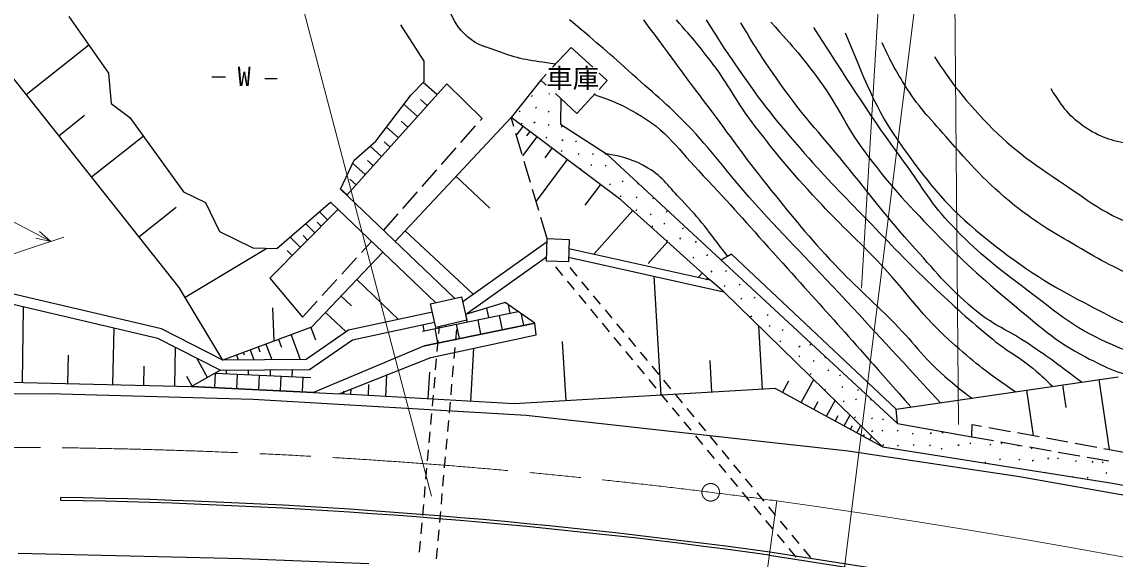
# Model space of a CAD drawing. Units: millimetres, scale not verified. Extents: x 40000 to 680000, y 20000 to 380000.
# Drawn here: x 116423 to 191144, y 284598 to 321315 of the extents above; entities that cross this region are included whole.
import ezdxf
from ezdxf.enums import TextEntityAlignment as Align

# ---------------------------------------------------------------- set-up
doc = ezdxf.new("R2010")
doc.units = ezdxf.units.MM
doc.header["$LTSCALE"] = 1000
doc.linetypes.add('CHAIN', pattern=[18.5, 12, -1.5, 3.5, -1.5])
for name, color, linetype, lineweight in [('M-BGD', 7, 'Continuous', 25), ('M-BMK', 2, 'CHAIN', 13), ('M-STR-HTXT', 7, 'Continuous', 13)]:
    doc.layers.add(name, color=color, linetype=linetype, lineweight=lineweight)
doc.styles.add('ＭＳ ゴシック', font='')
doc.styles.get('ＭＳ ゴシック').set_extended_font_data('MS Gothic')

msp = doc.modelspace()

# ---------------------------------------------------------------- linework, layer by layer
at = {"layer": 'M-BGD'}
for p, q in [((119632, 321686), (122340, 317816)), ((143912, 318639), (142316, 321105)), ((127177, 303161), (113973, 319799)), ((116711, 316349), (120990, 319745)), ((143912, 317236), (143912, 318639)), ((122340, 317816), (122534, 315737)), ((129409, 317567), (130337, 317567)), ((152268, 317740), (151893, 317333)), ((133033, 317434), (133872, 317434)), ((145460, 317091), (138628, 309479)), ((143041, 316317), (143912, 317236)), ((144792, 316347), (143861, 317182)), ((147878, 314721), (145460, 317091)), ((151893, 317333), (149861, 314769)), ((151893, 317333), (152268, 316987)), ((140623, 313173), (143041, 316317)), ((151252, 316204), (151323, 316275)), ((152447, 316363), (152492, 316409)), ((153254, 316078), (153247, 314334)), ((122534, 315737), (123791, 314769)), ((143455, 314857), (142546, 315673)), ((144124, 315602), (143658, 316020)), ((151520, 315418), (151590, 315489)), ((118947, 313532), (120707, 314930)), ((123791, 314769), (127467, 309691)), ((149861, 314769), (141938, 306311)), ((147751, 314577), (147878, 314721)), ((157358, 309159), (149861, 314769)), ((150041, 314165), (149861, 314769)), ((150405, 315165), (150475, 315236)), ((152385, 315149), (152456, 315220)), ((142150, 313403), (141351, 314120)), ((142802, 314130), (142348, 314538)), ((146431, 313074), (147421, 314201)), ((150662, 314170), (150217, 313576)), ((150550, 314321), (150621, 314392)), ((151424, 314415), (151494, 314486)), ((152385, 314226), (152456, 314296)), ((153247, 314334), (156391, 312303)), ((153284, 314125), (153355, 314195)), ((121182, 310716), (124703, 313510)), ((139124, 311867), (140623, 313173)), ((141576, 312764), (141177, 313122)), ((150613, 312248), (150184, 313686)), ((151612, 313459), (150640, 312159)), ((151137, 313814), (150915, 313517)), ((152238, 313369), (152309, 313440)), ((153339, 313203), (153409, 313273)), ((154254, 313112), (154325, 313182)), ((141003, 312125), (140223, 312825)), ((145111, 311572), (146101, 312699)), ((152652, 312680), (152166, 312030)), ((153274, 312446), (153345, 312516)), ((138205, 309884), (139124, 311867)), ((139883, 310877), (139022, 311649)), ((140443, 311501), (140053, 311851)), ((151185, 310332), (150756, 311769)), ((153692, 311902), (151564, 309059)), ((154449, 312240), (154520, 312311)), ((155414, 312254), (155485, 312325)), ((156298, 312263), (156358, 312323)), ((156391, 312303), (176269, 293875)), ((143791, 310070), (144781, 311197)), ((154580, 311238), (154641, 311299)), ((155299, 311492), (155370, 311563)), ((156296, 311457), (156367, 311528)), ((139265, 310188), (138835, 310574)), ((146095, 310748), (148412, 308578)), ((155967, 310200), (154903, 308778)), ((156583, 310175), (156653, 310246)), ((157443, 310390), (157514, 310461)), ((158496, 310213), (158567, 310284)), ((127467, 309691), (128967, 308965)), ((145999, 302424), (138205, 309884)), ((138647, 309500), (138209, 309893)), ((142470, 308567), (143461, 309694)), ((151756, 308415), (151328, 309853)), ((157307, 309366), (157378, 309437)), ((158412, 309284), (158483, 309355)), ((124422, 306633), (126974, 308658)), ((128967, 308965), (129934, 306982)), ((133852, 305821), (137518, 308986)), ((144686, 302126), (137518, 308986)), ((163452, 303693), (157358, 309159)), ((159537, 309216), (159608, 309287)), ((138025, 308501), (133368, 303790)), ((137322, 307790), (136768, 308338)), ((141150, 307065), (142140, 308192)), ((152328, 306499), (151899, 307936)), ((158180, 308422), (155515, 305450)), ((158392, 308408), (158463, 308479)), ((159372, 308132), (159442, 308202)), ((160468, 308319), (160539, 308390)), ((136445, 306902), (135820, 307520)), ((136884, 307346), (136606, 307620)), ((159470, 307304), (159541, 307374)), ((160303, 307489), (160374, 307560)), ((161576, 307162), (161646, 307232)), ((129934, 306982), (132207, 305870)), ((135456, 305902), (134752, 306598)), ((135951, 306402), (135638, 306711)), ((142622, 307040), (147257, 302700)), ((160504, 306338), (160556, 306390)), ((161400, 306475), (161471, 306546)), ((127578, 302492), (133166, 305842)), ((132207, 305870), (133852, 305821)), ((134899, 305339), (134547, 305687)), ((139642, 305558), (140322, 306302)), ((146551, 302198), (152321, 306302)), ((153807, 305828), (163452, 303693)), ((160557, 306290), (159224, 304804)), ((162459, 306246), (162530, 306317)), ((141086, 305571), (136222, 300453)), ((138292, 304082), (139304, 305189)), ((146753, 301311), (152287, 305247)), ((153588, 304907), (153583, 304912)), ((153788, 305228), (164410, 302876)), ((162270, 305171), (162340, 305241)), ((163230, 305337), (163301, 305408)), ((164930, 305437), (164226, 305040)), ((176173, 294842), (164930, 305437)), ((153386, 303987), (152907, 304564)), ((154386, 303945), (153907, 304522)), ((162934, 304158), (162672, 303866)), ((163530, 304219), (163601, 304290)), ((164514, 304262), (164584, 304333)), ((133368, 303790), (135593, 301130)), ((136942, 302606), (137955, 303713)), ((139308, 303700), (142174, 300976)), ((154183, 303025), (153705, 303602)), ((155183, 302982), (154705, 303560)), ((160119, 295803), (159635, 303933)), ((163306, 303824), (163175, 303678)), ((164410, 302876), (163452, 303693)), ((165446, 303310), (165516, 303380)), ((125726, 299679), (110200, 303306)), ((130148, 298204), (127177, 303161)), ((154981, 302063), (154503, 302640)), ((175254, 292279), (164410, 302876)), ((164413, 303226), (164483, 303297)), ((135593, 301130), (136605, 302237)), ((138242, 302578), (138943, 301911)), ((149445, 302136), (146753, 301311)), ((151474, 300722), (149445, 302136)), ((149804, 301402), (149689, 301966)), ((155981, 302020), (155503, 302597)), ((165561, 302360), (165632, 302431)), ((166476, 302432), (166546, 302503)), ((116477, 296681), (116538, 301826)), ((133668, 299507), (133574, 301769)), ((137175, 301456), (138578, 300123)), ((143804, 300178), (150341, 301512)), ((146829, 300978), (146760, 301313)), ((148334, 301102), (148201, 301755)), ((149269, 300273), (149069, 301252)), ((150739, 300572), (150581, 301344)), ((155779, 301100), (155301, 301678)), ((156779, 301058), (156301, 301635)), ((166233, 301153), (166303, 301223)), ((167366, 301245), (167437, 301315)), ((122640, 296526), (122737, 300377)), ((136222, 300453), (130148, 298204)), ((136169, 300433), (136482, 299590)), ((139027, 299582), (144633, 300790)), ((143925, 300203), (143840, 300619)), ((151474, 300722), (143944, 299186)), ((143944, 299186), (151474, 300722)), ((144925, 300027), (144966, 300494)), ((145395, 300503), (145377, 300588)), ((146330, 299673), (146130, 300652)), ((146865, 300802), (146840, 300920)), ((147799, 299973), (147599, 300952)), ((151566, 299923), (151474, 300722)), ((156577, 300138), (156098, 300716)), ((157577, 300096), (157098, 300673)), ((167050, 296216), (166793, 300548)), ((167496, 300497), (167566, 300568)), ((129982, 297502), (125726, 299679)), ((134819, 299933), (135444, 298246)), ((144375, 298387), (151566, 299923)), ((144860, 299373), (144660, 300353)), ((146085, 299552), (146151, 300299)), ((157375, 299176), (156896, 299753)), ((158375, 299134), (157896, 299711)), ((168390, 300224), (168461, 300294)), ((126868, 296419), (126934, 299061)), ((132024, 298898), (132275, 298221)), ((132566, 299099), (132692, 298760)), ((133108, 299300), (133504, 298230)), ((133964, 299617), (134162, 299082)), ((136077, 297551), (139027, 299582)), ((143944, 299186), (136354, 295990)), ((144814, 298782), (144881, 299529)), ((145974, 298307), (146041, 299054)), ((147111, 295378), (147321, 299016)), ((153615, 295416), (153373, 299481)), ((168231, 299449), (168302, 299519)), ((169536, 299109), (169606, 299179)), ((170268, 299213), (170339, 299284)), ((119558, 296604), (119607, 298529)), ((129110, 297013), (128375, 298325)), ((131086, 298551), (131212, 298212)), ((131555, 298725), (131618, 298555)), ((138105, 295898), (144375, 298387)), ((144704, 297537), (144770, 298284)), ((158173, 298214), (157694, 298791)), ((159173, 298171), (158694, 298749)), ((163585, 296009), (163456, 298175)), ((169533, 298427), (169604, 298497)), ((170502, 298102), (170572, 298173)), ((171299, 298356), (171365, 298422)), ((124754, 296472), (124787, 297793)), ((127999, 296390), (129982, 297502)), ((129982, 297502), (136077, 297551)), ((130408, 297276), (130420, 297506)), ((131907, 297204), (131922, 297518)), ((133405, 297132), (133424, 297530)), ((134903, 297060), (134926, 297542)), ((145864, 297062), (145930, 297809)), ((158971, 297252), (158492, 297829)), ((159971, 297209), (159492, 297786)), ((171500, 297469), (171571, 297539)), ((104203, 296825), (116536, 296680)), ((116536, 296680), (127999, 296390)), ((128061, 296425), (127693, 297080)), ((129611, 296313), (129659, 297312)), ((129644, 297312), (136174, 297000)), ((131110, 296241), (131158, 297240)), ((132608, 296169), (132656, 297168)), ((134106, 296097), (134154, 297096)), ((135605, 296026), (135652, 297025)), ((141289, 295714), (141374, 297196)), ((144200, 295546), (144305, 297365)), ((144594, 296291), (144660, 297038)), ((159769, 296289), (159290, 296867)), ((160769, 296247), (160290, 296824)), ((168417, 295992), (168847, 296782)), ((169682, 295305), (170540, 296885)), ((170308, 297212), (170379, 297282)), ((172310, 297126), (172380, 297197)), ((176173, 294842), (191360, 297067)), ((190033, 296873), (190733, 292098)), ((99621, 295805), (118268, 295915)), ((118268, 295915), (132240, 295530)), ((127999, 296390), (136354, 295990)), ((136354, 295990), (127999, 296390)), ((128113, 296385), (128117, 296456)), ((136354, 295990), (138105, 295898)), ((150079, 295206), (138105, 295898)), ((138419, 295880), (138430, 296069)), ((138918, 295851), (138940, 296229)), ((140103, 295782), (140146, 296523)), ((145754, 295816), (145820, 296563)), ((167911, 296267), (150079, 295206)), ((160567, 295327), (160088, 295905)), ((175254, 292279), (167911, 296267)), ((171285, 296157), (171345, 296218)), ((172455, 296335), (172525, 296405)), ((173535, 296113), (173605, 296184)), ((185078, 296147), (185531, 293050)), ((187555, 296510), (187782, 294961)), ((132240, 295530), (150886, 294430)), ((144483, 295046), (144549, 295793)), ((145643, 294571), (145710, 295318)), ((161567, 295285), (161088, 295862)), ((170551, 294833), (170847, 295376)), ((171421, 294360), (172011, 295447)), ((172564, 295339), (172635, 295410)), ((173403, 295490), (173473, 295561)), ((174424, 295473), (174482, 295532)), ((144373, 293801), (144439, 294548)), ((150886, 294430), (172889, 292009)), ((161365, 294365), (160886, 294942)), ((162365, 294323), (161886, 294900)), ((172019, 294035), (172222, 294409)), ((172617, 293711), (173023, 294458)), ((176269, 293875), (176173, 294842)), ((145533, 293326), (145599, 294073)), ((162163, 293403), (161684, 293980)), ((163163, 293360), (162684, 293938)), ((173057, 293472), (173192, 293721)), ((173321, 294256), (173392, 294326)), ((173496, 293233), (173767, 293732)), ((174493, 294187), (174564, 294258)), ((175237, 294122), (175308, 294193)), ((176269, 293875), (181348, 292956)), ((181348, 292956), (181383, 293808)), ((181383, 293808), (182020, 293692)), ((144263, 292556), (144329, 293303)), ((162961, 292441), (162482, 293018)), ((163961, 292398), (163482, 292975)), ((173935, 292995), (174003, 293119)), ((174375, 292756), (174510, 293005)), ((174501, 293328), (174572, 293399)), ((175189, 293341), (175259, 293411)), ((176249, 293339), (176320, 293410)), ((177263, 293143), (177333, 293213)), ((178512, 293192), (178583, 293263)), ((179308, 293237), (179379, 293308)), ((181348, 292956), (182825, 292696)), ((182511, 293602), (183987, 293332)), ((184479, 293242), (185954, 292972)), ((145423, 292081), (145489, 292828)), ((175254, 292279), (190971, 289788)), ((175273, 292350), (175344, 292421)), ((176263, 292327), (176333, 292398)), ((177345, 292367), (177416, 292438)), ((178456, 292346), (178527, 292416)), ((179260, 292105), (179331, 292176)), ((180403, 292363), (180474, 292433)), ((181212, 292482), (181283, 292552)), ((182584, 292391), (182655, 292462)), ((183318, 292610), (184795, 292350)), ((183354, 292486), (183425, 292556)), ((184495, 292330), (184557, 292392)), ((185288, 292264), (186765, 292004)), ((185400, 292131), (185471, 292202)), ((186446, 292882), (187922, 292612)), ((188413, 292522), (189889, 292252)), ((190381, 292162), (191856, 291893)), ((144152, 291311), (144218, 292058)), ((145312, 290836), (145379, 291583)), ((163758, 291479), (163280, 292056)), ((164759, 291436), (164280, 292013)), ((172889, 292009), (184605, 290249)), ((183234, 291388), (183305, 291458)), ((184565, 291362), (184636, 291432)), ((186541, 291440), (186611, 291511)), ((187201, 291444), (187272, 291515)), ((187257, 291918), (188735, 291658)), ((189227, 291572), (190705, 291312)), ((144042, 290066), (144108, 290813)), ((164556, 290516), (164078, 291094)), ((165556, 290474), (165078, 291051)), ((181556, 291280), (181572, 291295)), ((182240, 291174), (182311, 291245)), ((185482, 291306), (185553, 291377)), ((188438, 291276), (188509, 291347)), ((189578, 291212), (189648, 291282)), ((190246, 291188), (190316, 291259)), ((145202, 289591), (145268, 290338)), ((165354, 289554), (164876, 290131)), ((166354, 289512), (165876, 290089)), ((184605, 290249), (196596, 288104)), ((186368, 290517), (186386, 290535)), ((188259, 290218), (188284, 290243)), ((189239, 290140), (189309, 290211)), ((190509, 290441), (190580, 290512)), ((143931, 288821), (143998, 289568)), ((166152, 288592), (165674, 289169)), ((190971, 289788), (202414, 287623)), ((119093, 288611), (119096, 288811)), ((145092, 288346), (145158, 289093)), ((167152, 288549), (166674, 289127)), ((143821, 287576), (143887, 288323)), ((144981, 287101), (145047, 287848)), ((166950, 287630), (166471, 288207)), ((167950, 287587), (167471, 288164)), ((143711, 286330), (143777, 287078)), ((167748, 286668), (167269, 287245)), ((168748, 286625), (168269, 287202)), ((144871, 285855), (144937, 286603)), ((168546, 285705), (168067, 286283)), ((169546, 285663), (169067, 286240)), ((143600, 285085), (143667, 285832)), ((116161, 285004), (131470, 284647)), ((144761, 284610), (144827, 285357)), ((180765, 282998), (167544, 285069)), ((169344, 284743), (168865, 285320)), ((170344, 284701), (169865, 285278)), ((131470, 284647), (140128, 284290))]:
    msp.add_line(p, q, dxfattribs=at)
for points in [[(155440, 318209), (153958, 319574), (152700, 318209)], [(155868, 316696), (156425, 317301), (155868, 317815)], [(152895, 316409), (154359, 315060), (155603, 316409)], [(130148, 298204), (125969, 300341), (110300, 304002), (94326, 304876)], [(144486, 301475), (138744, 300237), (135856, 298249), (130148, 298204)], [(167513, 284871), (180732, 282800), (188855, 281387), (195471, 280091), (207737, 277592), (212804, 276570)]]:
    msp.add_lwpolyline(points, dxfattribs=at)
for points in [[(152328, 306499), (153827, 306450), (153777, 304906), (152278, 304954)], [(144347, 302049), (146475, 302533), (146842, 300921), (144714, 300437)]]:
    msp.add_lwpolyline(points, close=True, dxfattribs=at)
for radius in [398957, 399157]:
    msp.add_arc((112632, -110294), radius, 82.09281, 89.07213, dxfattribs=at)
for points, knots in [([(152899, 318425), (151161, 318680), (150546, 318719), (149138, 319249), (148229, 319592), (147612, 319657), (146882, 320299), (146194, 320902), (145977, 321348), (145570, 322240)], [0, 0, 0, 0, 1, 1, 1, 2, 2, 2, 3, 3, 3, 3]), ([(179197, 295285), (175840, 298934), (174993, 299857), (172281, 302771), (169890, 305340), (168474, 306710), (166141, 309331), (164565, 311101), (163832, 312225), (162205, 313949), (160722, 315520), (159770, 316281), (158164, 317727), (156512, 319215), (155956, 319684), (153861, 321453)], [0, 0, 0, 0, 1, 1, 1, 2, 2, 2, 3, 3, 3, 4, 4, 4, 5, 5, 5, 5]), ([(158899, 321453), (161036, 318564), (161576, 317832), (163307, 315523), (164878, 313427), (165716, 312219), (167348, 310170), (168970, 308134), (169887, 306995), (171651, 305080), (173291, 303300), (174366, 302454), (176059, 300724), (177530, 299222), (178172, 298189), (179785, 296841), (180387, 296339), (180602, 296147), (181364, 295603)], [0, 0, 0, 0, 1, 1, 1, 2, 2, 2, 3, 3, 3, 4, 4, 4, 5, 5, 5, 6, 6, 6, 6]), ([(184301, 296033), (182328, 297397), (181731, 297874), (180205, 299203), (177852, 301250), (176959, 302829), (174800, 305080), (173265, 306680), (172318, 307494), (170811, 309121), (168923, 311160), (167917, 312358), (166246, 314579), (165162, 316019), (164762, 316972), (163674, 318409), (162743, 319640), (162391, 320054), (161156, 321453)], [0, 0, 0, 0, 1, 1, 1, 2, 2, 2, 3, 3, 3, 4, 4, 4, 5, 5, 5, 6, 6, 6, 6]), ([(163202, 321453), (164178, 319857), (164481, 319417), (165354, 318147), (166992, 315765), (168018, 314499), (169919, 312322), (171512, 310498), (172486, 309550), (174170, 307809), (175893, 306027), (176837, 305007), (178631, 303296), (180196, 301802), (181108, 300999), (182776, 299622), (183874, 298717), (184646, 298410), (185715, 297471), (186173, 297068), (186340, 296927), (186858, 296408)], [0, 0, 0, 0, 1, 1, 1, 2, 2, 2, 3, 3, 3, 4, 4, 4, 5, 5, 5, 6, 6, 6, 7, 7, 7, 7]), ([(188839, 296698), (187024, 298058), (186528, 298443), (184980, 299465), (183751, 300277), (182931, 300540), (181779, 301459), (179910, 302951), (179072, 304034), (177476, 305815), (175504, 308016), (174516, 309350), (172648, 311640), (170870, 313820), (169744, 314947), (168135, 317255), (167075, 318775), (166714, 319321), (165564, 321243)], [0, 0, 0, 0, 1, 1, 1, 2, 2, 2, 3, 3, 3, 4, 4, 4, 5, 5, 5, 6, 6, 6, 6]), ([(167610, 321296), (169261, 319469), (169756, 318910), (170969, 317255), (172260, 315494), (172658, 314285), (173960, 312532), (175675, 310222), (176779, 309029), (178788, 306969), (180753, 304954), (181925, 303889), (184088, 302089), (185961, 300532), (186967, 299543), (189126, 298415), (190609, 297641), (191506, 297199), (193167, 296999), (195192, 296755), (196397, 296976), (198362, 297523), (201312, 298345), (202825, 299299), (205447, 300882), (207605, 302185), (208875, 302914), (210642, 304713), (212032, 306129), (212530, 306792), (213791, 308701)], [0, 0, 0, 0, 1, 1, 1, 2, 2, 2, 3, 3, 3, 4, 4, 4, 5, 5, 5, 6, 6, 6, 7, 7, 7, 8, 8, 8, 9, 9, 9, 10, 10, 10, 10]), ([(212216, 309278), (210772, 307280), (210277, 306626), (208805, 305133), (207170, 303472), (206144, 302620), (204187, 301354), (202479, 300249), (201464, 299635), (199517, 299045), (197668, 298486), (196566, 298204), (194636, 298258), (193040, 298303), (192164, 298722), (190700, 299360), (188136, 300478), (186959, 301622), (184718, 303296), (182762, 304757), (181687, 305629), (179995, 307389), (178554, 308887), (178021, 309962), (176794, 311640), (174214, 315169), (173466, 316425), (170549, 320928)], [0, 0, 0, 0, 1, 1, 1, 2, 2, 2, 3, 3, 3, 4, 4, 4, 5, 5, 5, 6, 6, 6, 7, 7, 7, 8, 8, 8, 9, 9, 9, 9]), ([(172701, 320561), (174298, 316660), (174834, 315173), (177004, 312217), (178849, 309704), (180022, 308333), (182461, 306392), (185051, 304331), (186656, 303341), (189598, 301827), (191538, 300828), (192644, 300147), (194794, 299780), (196614, 299469), (197774, 299379), (199517, 299990), (201982, 300854), (203154, 301877), (205237, 303453), (206625, 304505), (207368, 305159), (208543, 306445), (209657, 307664), (210020, 308188), (211114, 309803)], [0, 0, 0, 0, 1, 1, 1, 2, 2, 2, 3, 3, 3, 4, 4, 4, 5, 5, 5, 6, 6, 6, 7, 7, 7, 8, 8, 8, 8]), ([(207598, 310590), (205927, 308454), (205450, 307792), (203872, 306182), (202715, 305001), (202233, 304077), (200776, 303296), (199492, 302608), (198611, 302357), (197155, 302404), (195283, 302464), (194315, 303144), (192590, 303873), (190689, 304677), (189700, 305298), (187919, 306340), (186452, 307198), (185631, 307698), (184298, 308754), (182253, 310373), (181314, 311531), (179575, 313477), (178389, 314804), (177684, 315535), (176741, 317045), (176076, 318111), (175847, 318532), (175220, 319879)], [0, 0, 0, 0, 1, 1, 1, 2, 2, 2, 3, 3, 3, 4, 4, 4, 5, 5, 5, 6, 6, 6, 7, 7, 7, 8, 8, 8, 9, 9, 9, 9]), ([(178788, 318934), (180024, 317072), (180495, 316471), (181779, 315051), (183673, 312956), (184996, 312005), (187342, 310433), (189596, 308922), (190843, 307813), (193482, 307179), (195237, 306758), (196328, 306994), (198100, 307337), (199767, 307659), (200690, 308104), (202088, 309068), (203293, 309900), (203745, 310383), (204817, 311640)], [0, 0, 0, 0, 1, 1, 1, 2, 2, 2, 3, 3, 3, 4, 4, 4, 5, 5, 5, 6, 6, 6, 6]), ([(155543, 316344), (156844, 315932), (157317, 315687), (158374, 315103), (160533, 313912), (161285, 312579), (162992, 310800), (164912, 308801), (165908, 307607), (167768, 305552), (171478, 301453), (172628, 300139), (177194, 294992)], [0, 0, 0, 0, 1, 1, 1, 2, 2, 2, 3, 3, 3, 4, 4, 4, 4]), ([(197890, 313477), (196926, 313073), (196541, 312951), (195633, 312794), (194380, 312578), (193624, 312637), (192380, 312899), (191079, 313173), (190291, 313326), (189179, 314054), (188000, 314824), (187605, 315453), (186765, 316730)], [0, 0, 0, 0, 1, 1, 1, 2, 2, 2, 3, 3, 3, 4, 4, 4, 4]), ([(164666, 305288), (163261, 307144), (162867, 307727), (161523, 309121), (160657, 310018), (160286, 310689), (159214, 311325), (158210, 311921), (157652, 312047), (156390, 312303)], [0, 0, 0, 0, 1, 1, 1, 2, 2, 2, 3, 3, 3, 3])]:
    msp.add_open_spline(points, degree=3, knots=knots, dxfattribs=at)
at = {"layer": 'M-BMK'}
msp.add_lwpolyline([(223330, 278394), (219828, 279124), (216325, 279852), (212821, 280575), (209316, 281293), (205810, 282003), (202301, 282703), (198790, 283390), (195276, 284064), (191760, 284722), (188240, 285362), (184716, 285982), (181189, 286579), (177657, 287153), (174122, 287700), (170582, 288220), (168022, 288576)], dxfattribs=at)
msp.add_circle((163503, 289166), 600, dxfattribs=at)
msp.add_arc((113987, -107757), 400000, 82.23627, 93.46184, dxfattribs=at)
at = {"layer": 'M-STR-HTXT'}
for p, q in [((172380, 281944), (179647, 339926)), ((173802, 303115), (175540, 332027)), ((180437, 293793), (180121, 332185)), ((144416, 288896), (134778, 325549)), ((95045, 318650), (118392, 306297)), ((93069, 298059), (119295, 306591)), ((118392, 306297), (117385, 306532)), ((118392, 306297), (117631, 306997)), ((168022, 288576), (160837, 235877))]:
    msp.add_line(p, q, dxfattribs=at)

# ---------------------------------------------------------------- texts
at = {"layer": 'M-BGD', "style": 'ＭＳ ゴシック'}
for s, p in [('車庫', (154068, 316409)), ('W', (131619, 316541))]:
    msp.add_text(s, height=1320, dxfattribs=at).set_placement(p, align=Align.BOTTOM_CENTER)

doc.saveas('drawing.dxf')
